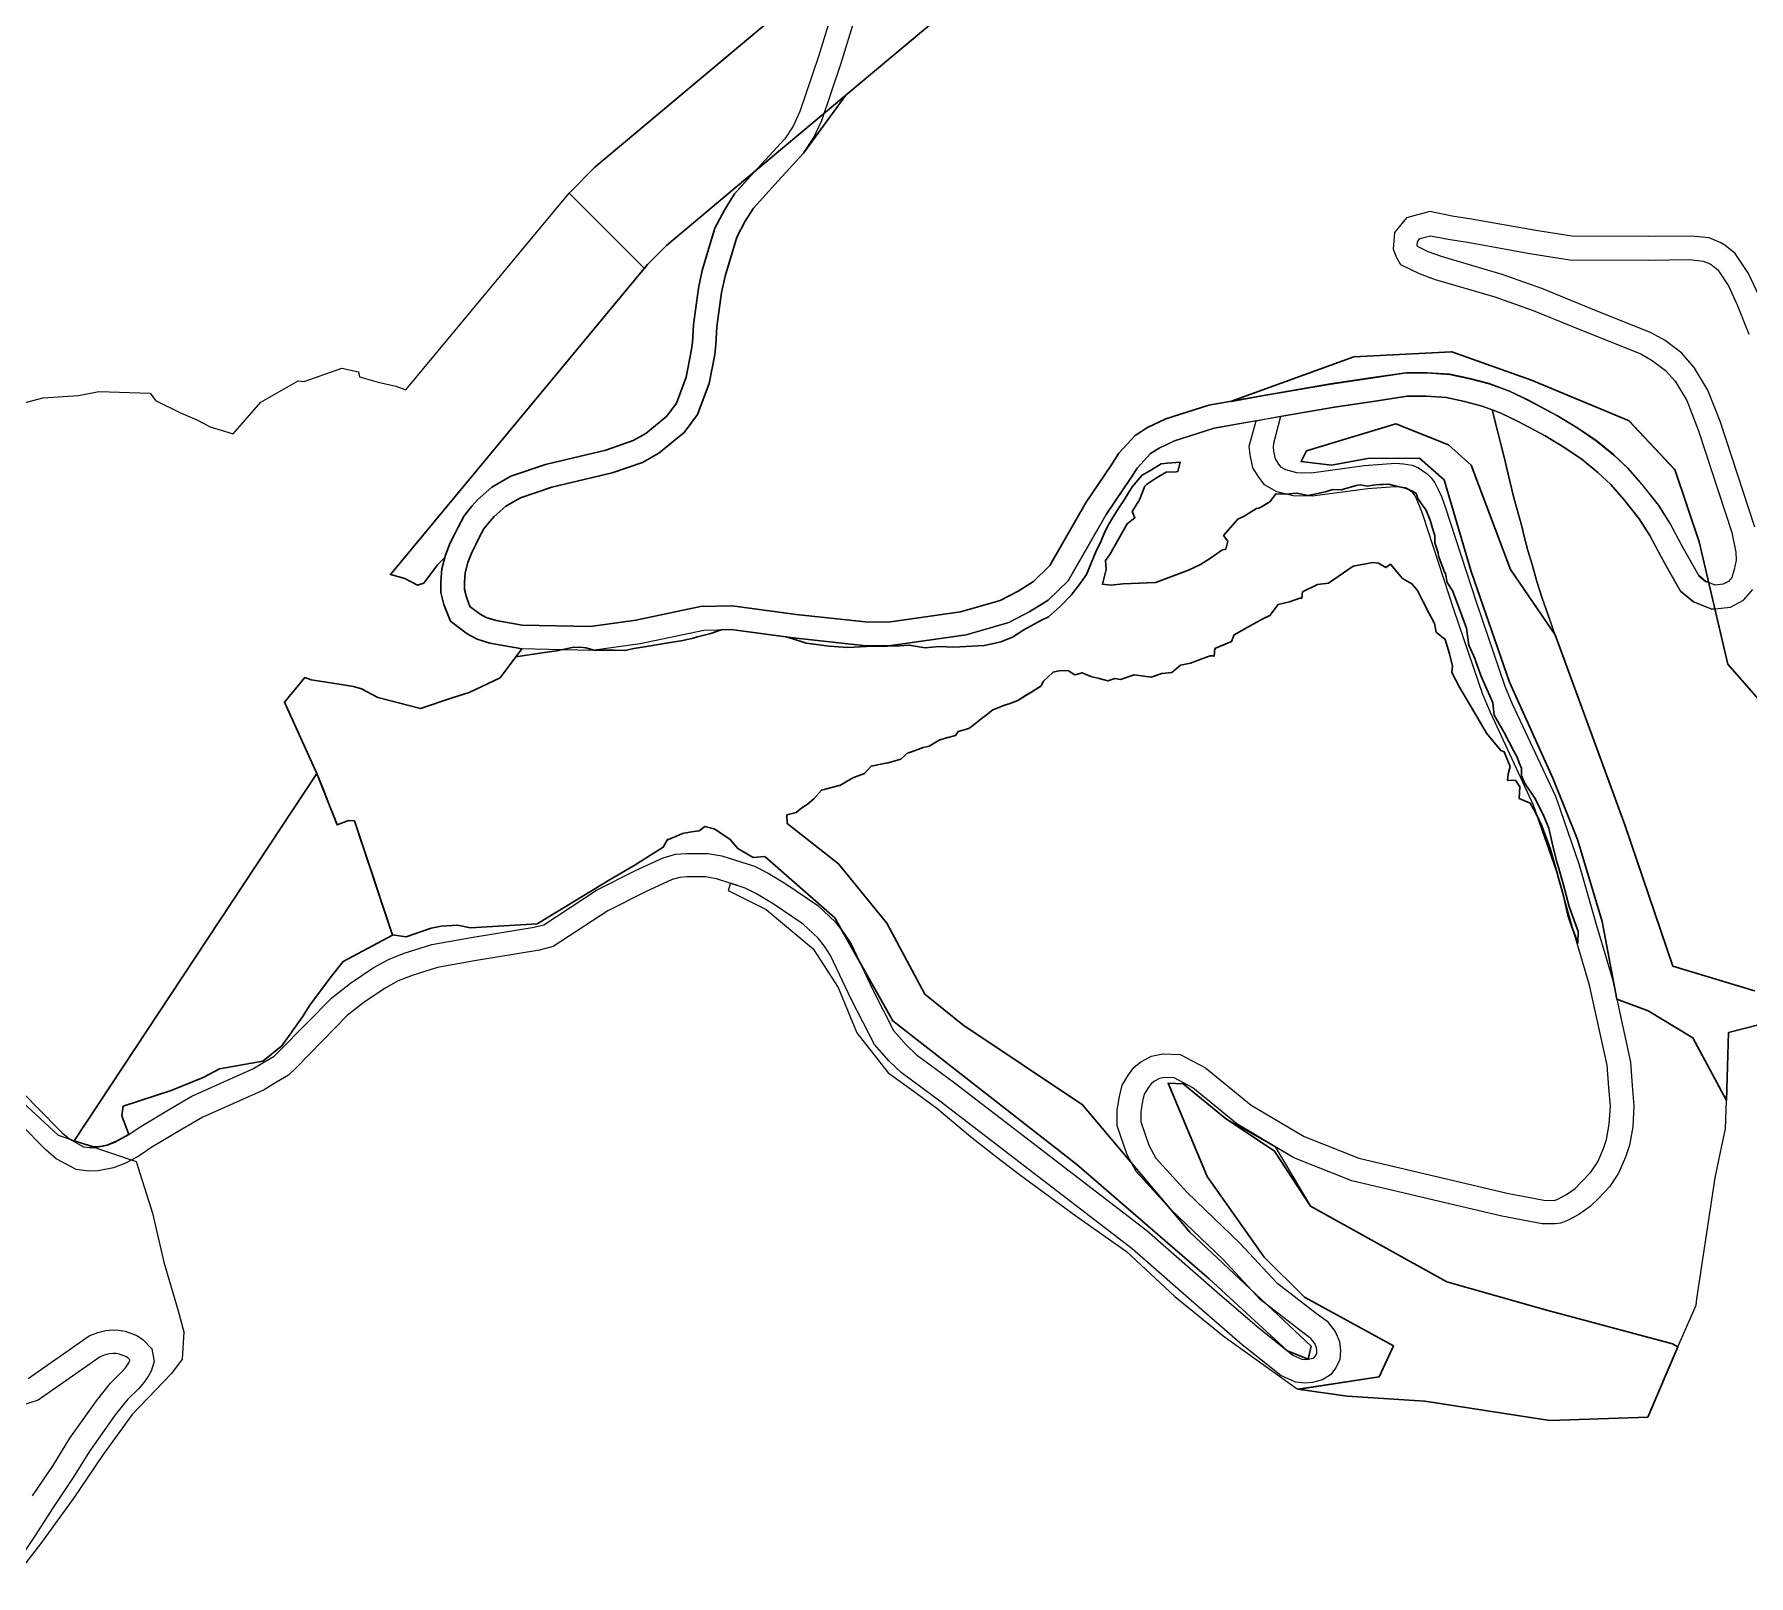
# Model space of a CAD drawing. Header units: millimetres. Extents: x 234550 to 240984, y 469077 to 474234.
# Drawn here: x 238175.2 to 238611.8, y 472654.2 to 473046.7 of the extents above; entities that cross this region are included whole.
import ezdxf

# ---------------------------------------------------------------- set-up
doc = ezdxf.new("R2010")
doc.units = ezdxf.units.MM
for name, color, linetype, lineweight in [('_Proposed institutional precinct_hatch', 150, 'Continuous', 0), ('_proposed OS-2 _hatch', 83, 'Continuous', 0), ('E1', 108, 'Continuous', 30)]:
    doc.layers.add(name, color=color, linetype=linetype, lineweight=lineweight)
doc.layers.add('_proposed Tertiary_road_Hatch', color=252, linetype='Continuous')
doc.layers.add('_proposed UV_2_Hatch', color=53, linetype='Continuous', lineweight=0, true_color=0xf2d64a)

msp = doc.modelspace()

# ---------------------------------------------------------------- linework, layer by layer
at = {"layer": '_Proposed institutional precinct_hatch'}
msp.add_lwpolyline([(238168.67, 472778.03), (238181.28, 472766.35), (238201.12, 472759.66), (238205.28, 472746.53), (238208.16, 472734.05), (238211.86, 472721.64), (238213.31, 472716.32), (238212.82, 472709.36), (238210.12, 472705.69), (238200.13, 472695.28), (238192.71, 472685.1), (238185.3, 472674.06), (238177.06, 472662.65), (238170.53, 472654.2)], dxfattribs=at)
at = {"layer": '_proposed OS-2 _hatch'}
for points in [[(238556.45, 472958.56), (238536.13, 472965.84), (238511.25, 472964.55), (238480.04, 472953.25), (238487.8, 472954.65), (238505.29, 472957.63), (238515.56, 472959.15), (238524.54, 472960.5), (238529.8, 472960.5), (238535.68, 472960.13), (238540.75, 472959.02), (238545.72, 472957.75), (238550.83, 472955.84), (238555.55, 472953.55), (238563.1, 472949.55), (238568.24, 472946.42), (238572.93, 472943.21), (238577.34, 472939.65), (238581.01, 472936.2), (238584.63, 472932), (238588.79, 472926.78), (238591.75, 472922.1), (238594.75, 472916.49), (238596.5, 472913.34), (238599.06, 472908.83), (238600.82, 472907.4), (238601.59, 472907.09), (238599.16, 472917.44), (238593.01, 472935.85), (238581.3, 472948.2)], [(238547.83, 472945.71), (238546.42, 472951.12), (238543.92, 472952.06), (238539.37, 472953.22), (238534.84, 472954.21), (238529.61, 472954.55), (238524.82, 472954.55), (238516.68, 472953.3), (238506.34, 472951.77), (238492.55, 472949.42), (238490.8, 472942.54), (238490.65, 472941.61), (238490.75, 472940.55), (238491.16, 472938.63), (238491.84, 472937.53), (238492.53, 472936.58), (238493.81, 472935.87), (238496.59, 472935.16), (238500.38, 472935.09), (238513.84, 472936.92), (238521.83, 472937.53), (238523.84, 472937.38), (238526.05, 472937.01), (238527.7, 472936.33), (238529.9, 472934.81), (238530.96, 472933.77), (238531.83, 472932.47), (238532.67, 472930.83), (238533.51, 472928.98), (238534.48, 472926.4), (238542.44, 472901.92), (238549.64, 472880.74), (238551.56, 472876.25), (238562.55, 472852.75), (238563.73, 472849.3), (238568.63, 472835.24), (238572.99, 472819.77), (238577.06, 472806.15), (238578.19, 472801), (238574.43, 472820.81), (238568.21, 472841.65), (238561.87, 472857.33), (238550.84, 472881.71), (238541.09, 472909.91), (238534.24, 472933.27), (238527.97, 472938.81), (238514.72, 472938.73), (238505.52, 472937.01), (238497.78, 472937.94), (238499.13, 472940.62), (238521.92, 472947.55), (238535.33, 472942.21), (238541.12, 472936.99), (238551.11, 472910.44), (238562.47, 472893.77), (238560.7, 472898.77), (238559.2, 472903.15), (238557.82, 472907.34), (238556.62, 472911.67), (238555.5, 472915.3), (238554.43, 472919.53), (238554.07, 472921.16), (238551.99, 472928.65), (238550.88, 472933.24), (238550.21, 472936.17), (238549.53, 472939.02), (238548.59, 472942.7)], [(238481.69, 472923.25), (238483.29, 472924.05), (238483.76, 472924.24), (238486.41, 472925.93), (238487.06, 472926.07), (238487.87, 472926.45), (238489.91, 472927.71), (238491.38, 472929.68), (238493.94, 472929.65), (238491.59, 472930.25), (238488.47, 472931.97), (238486.86, 472934.18), (238485.51, 472936.35), (238484.8, 472939.65), (238484.61, 472941.81), (238486.35, 472948.33), (238475.63, 472946.4), (238465.53, 472943.21), (238461.64, 472941.35), (238459.44, 472939.93), (238456.14, 472936.36), (238454.34, 472933.59), (238448.18, 472924.43), (238438.46, 472907.56), (238433.37, 472902.63), (238428.7, 472899.74), (238423.37, 472896.92), (238412.52, 472893.79), (238392.82, 472890.98), (238386.31, 472891.12), (238368.47, 472893.02), (238366.55, 472893.28), (238368.11, 472892.85), (238371.78, 472891.68), (238373.69, 472891.41), (238377.59, 472890.88), (238382.33, 472890.57), (238387.09, 472890.81), (238392.44, 472890.88), (238395.51, 472890.96), (238397.96, 472891.16), (238402.03, 472890.49), (238405.64, 472890.82), (238409.37, 472890.64), (238417.07, 472891.09), (238419.56, 472891.59), (238421.36, 472892.01), (238424.29, 472893.16), (238427.15, 472895.06), (238428.89, 472896.02), (238431.72, 472897.51), (238433.5, 472898.42), (238434.91, 472899.65), (238436.5, 472901.09), (238439.27, 472903.91), (238441.26, 472906.51), (238443.15, 472909.16), (238445.53, 472914.94), (238446.92, 472917.69), (238447.26, 472918.58), (238447.89, 472920.2), (238448.81, 472922.01), (238449.32, 472922.85), (238450.35, 472924.54), (238451.57, 472926.35), (238452.62, 472927.98), (238454.8, 472931.45), (238457.33, 472934.49), (238459.67, 472935.84), (238462.14, 472937.31), (238463.76, 472937.47), (238466.97, 472937.78), (238466.4, 472935.38), (238465.94, 472935.34), (238463.44, 472935.19), (238460.74, 472933.63), (238458.4, 472932.09), (238458.04, 472931.65), (238456.65, 472928.17), (238454.74, 472925.21), (238455.42, 472923.61), (238453.53, 472922.1), (238449.1, 472914.24), (238447.95, 472912.76), (238448.17, 472910.47), (238447.22, 472906.68), (238449.36, 472906.44), (238452.49, 472906.82), (238460.82, 472907.16), (238460.83, 472907.16), (238460.93, 472907.2), (238469.15, 472910.27), (238472.18, 472911.71), (238474.73, 472913.29), (238477.58, 472915.32), (238478.62, 472915.62), (238479.16, 472917.62), (238478.05, 472919.13)], [(238265.36, 472811.11), (238269.39, 472812.71), (238276.44, 472814.9), (238286.48, 472816.74), (238302.52, 472819.35), (238304.94, 472819.98), (238318.34, 472828.74), (238328.46, 472833.89), (238335.32, 472837.04), (238338.52, 472837.96), (238341.16, 472838.15), (238346.68, 472838.12), (238350.24, 472837.56), (238358.56, 472834.86), (238362.06, 472833.11), (238366.59, 472830.39), (238374.7, 472824.87), (238379.21, 472820.61), (238380.79, 472818.61), (238379.04, 472821.72), (238361.24, 472837.33), (238358.3, 472837.08), (238354.39, 472839.4), (238352.37, 472841.67), (238349.52, 472843.65), (238348.67, 472844.23), (238347.98, 472844.5), (238345.96, 472845.03), (238344.47, 472843.91), (238342.56, 472843.65), (238340.24, 472843.19), (238339.51, 472842.87), (238336.7, 472841.71), (238336.43, 472841.7), (238335.37, 472839.7), (238327.98, 472835.09), (238321.88, 472831.52), (238303.29, 472820.23), (238286.26, 472819.22), (238282.98, 472819.89), (238278.79, 472819.6), (238276.27, 472819.14), (238269.86, 472816.92), (238266.4, 472817.38), (238266.43, 472817.29), (238253.84, 472810.61), (238250.58, 472806.45), (238245.33, 472799.5), (238243.48, 472796.49), (238238.2, 472789.12), (238233.41, 472785.26), (238222.37, 472783.32), (238218.16, 472781.05), (238210.07, 472777.8), (238197.85, 472773.81), (238197.52, 472771.33), (238199.23, 472766.55), (238201.91, 472768.38), (238209.8, 472773.08), (238215.32, 472776.28), (238230.89, 472783.27), (238233.81, 472785.03), (238236.26, 472786.49), (238237.67, 472787.83), (238250.96, 472801.37), (238255.69, 472805.09), (238261.52, 472809.03)], [(238463.94, 472779.62), (238467.73, 472779.45), (238478.5, 472770.74), (238491.18, 472763.45), (238481.39, 472769.27), (238470.21, 472778.44), (238465.45, 472780.96), (238463.02, 472781.04), (238461.72, 472780.79), (238460.3, 472780.04), (238459.58, 472779.45), (238458.83, 472778.45), (238457.86, 472776.82), (238457.44, 472775.07), (238456.97, 472772.33), (238456.98, 472769.78), (238458.99, 472763.81), (238460.77, 472760.54), (238468.77, 472751.75), (238482.31, 472738.81), (238491.55, 472728.83), (238501.33, 472721.32), (238504.46, 472718.98), (238506.49, 472716.43), (238507.56, 472713.84), (238507.87, 472711.52), (238507.64, 472709.27), (238506.68, 472707.15), (238505.29, 472705.36), (238503.24, 472704.09), (238500.67, 472703.38), (238498.77, 472703.22), (238496.34, 472703.52), (238492.65, 472705.15), (238482.79, 472713.02), (238472.54, 472721.88), (238454.74, 472737.41), (238405.8, 472775.02), (238395.93, 472782.33), (238392.93, 472785.2), (238389.12, 472789.51), (238383.2, 472801.02), (238377.96, 472812.13), (238376.42, 472814.48), (238374.78, 472816.54), (238370.98, 472820.13), (238363.35, 472825.33), (238359.14, 472827.87), (238356.21, 472829.32), (238352.49, 472830.53), (238351.9, 472828.71), (238351.89, 472828.67), (238361.61, 472823.89), (238373.56, 472813.84), (238379.91, 472803.95), (238384.68, 472792.42), (238392.68, 472782.28), (238397.38, 472778.84), (238405.03, 472773.25), (238413.57, 472766.04), (238420.31, 472760.78), (238426.05, 472756.33), (238440.46, 472745.86), (238453.32, 472736.8), (238465.68, 472725.27), (238477.92, 472715.27), (238496.78, 472701.81), (238497.35, 472701.73), (238517.68, 472704.85), (238521.29, 472712.73), (238498.7, 472725.12), (238488.38, 472735.28), (238473.91, 472755.87)], [(238393.85, 472795.46), (238385.3, 472810.62), (238388.65, 472803.53), (238394.04, 472793.01), (238397.26, 472789.36), (238399.81, 472786.93), (238409.44, 472779.79), (238458.52, 472742.08), (238476.45, 472726.43), (238486.63, 472717.63), (238494.36, 472711.44), (238474.38, 472729.77), (238440.71, 472758.93)]]:
    msp.add_lwpolyline(points, close=True, dxfattribs=at)
at = {"layer": '_proposed Tertiary_road_Hatch'}
for points in [[(238383.62, 473069.57), (238374.94, 473041.1), (238370.18, 473027.05), (238368.45, 473023.31), (238366.34, 473020.06), (238359.34, 473012.58), (238353.54, 473006.07), (238351.04, 473002.11), (238348.52, 472997.37), (238345.26, 472986.61), (238344.34, 472982.09), (238343.04, 472972.72), (238342.77, 472968.25), (238342.51, 472966.01), (238341.23, 472959.41), (238338.77, 472952.78), (238336.29, 472949.48), (238330.91, 472945.03), (238327.74, 472943.27), (238320.72, 472940.84), (238305.35, 472937.17), (238296.58, 472934.19), (238291.69, 472931.36), (238288.09, 472928.17), (238286.65, 472926.54), (238284.7, 472924.12), (238283.12, 472921.22), (238282.34, 472919.66), (238281.12, 472917.19), (238279.88, 472914.06), (238279.02, 472910.57), (238278.71, 472907.32), (238278.75, 472904.56), (238279.51, 472901.51), (238281.18, 472897.31), (238285.42, 472894.03), (238287.95, 472892.66), (238291.21, 472891.65), (238298.9, 472890.28), (238317.29, 472889.92), (238329.48, 472891.58), (238345.68, 472895.01), (238352.62, 472895.15), (238368.47, 472893.02), (238386.31, 472891.12), (238392.82, 472890.98), (238412.52, 472893.79), (238423.37, 472896.92), (238428.7, 472899.74), (238433.37, 472902.63), (238438.46, 472907.56), (238448.18, 472924.43), (238454.34, 472933.59), (238456.14, 472936.36), (238459.44, 472939.93), (238461.64, 472941.35), (238465.53, 472943.21), (238475.63, 472946.4), (238488.9, 472948.79), (238506.34, 472951.77), (238516.68, 472953.3), (238524.82, 472954.55), (238529.61, 472954.55), (238534.84, 472954.21), (238539.37, 472953.22), (238543.92, 472952.06), (238548.46, 472950.36), (238553.06, 472948.14), (238559.94, 472944.5), (238564.98, 472941.42), (238569.35, 472938.44), (238573.4, 472935.17), (238576.67, 472932.09), (238580.01, 472928.22), (238583.89, 472923.34), (238586.56, 472919.12), (238589.49, 472913.66), (238591.27, 472910.45), (238594.4, 472904.93), (238597.72, 472902.24), (238602.42, 472900.3), (238607.16, 472900.84), (238610.44, 472902.66), (238612.85, 472905.37)], [(238614.41, 472980), (238611.76, 472985.78), (238608.37, 472990.87), (238605.7, 472992.98), (238604.69, 472993.61), (238601.69, 472994.86), (238597.09, 472995.32), (238586.28, 472995.24), (238566.74, 472995.29), (238557.58, 472996.76), (238541.15, 472999.67), (238536.29, 473000.42), (238530.57, 473001.57), (238524.64, 472999.98), (238521.54, 472996.22), (238521.27, 472992.04), (238522.09, 472989.84), (238523.14, 472988.07), (238527.83, 472985.82), (238531.92, 472984.31), (238547.16, 472979.86), (238556.92, 472976.42), (238569.23, 472971.37), (238584.3, 472965.31), (238587.23, 472963.68), (238590.63, 472961.1), (238593.06, 472958.36), (238595.99, 472953.45), (238599.01, 472945.73), (238607.49, 472919.83), (238608.52, 472914.84), (238608.62, 472912.85), (238608.12, 472910.45), (238607.49, 472908.37), (238606.63, 472907.41), (238605.29, 472906.66), (238603.28, 472906.43), (238600.82, 472907.45), (238599.06, 472908.88), (238596.5, 472913.38), (238594.76, 472916.53), (238591.75, 472922.14), (238588.79, 472926.82), (238584.64, 472932.05), (238581.01, 472936.25), (238577.34, 472939.7), (238572.93, 472943.26), (238568.24, 472946.46), (238563.1, 472949.59), (238555.55, 472953.6), (238550.83, 472955.88), (238545.72, 472957.8), (238540.75, 472959.06), (238535.68, 472960.17), (238529.8, 472960.55), (238524.54, 472960.55), (238515.57, 472959.2), (238505.29, 472957.68), (238487.8, 472954.69), (238474.29, 472952.26), (238463.31, 472948.8), (238458.71, 472946.6), (238455.54, 472944.57), (238451.39, 472940.05), (238449.31, 472936.86), (238443.08, 472927.62), (238433.81, 472911.41), (238429.66, 472907.39), (238425.71, 472904.95), (238421.17, 472902.54), (238411.1, 472899.63), (238392.65, 472896.99), (238386.75, 472897.11), (238369.17, 472898.98), (238352.89, 472901.15), (238344.86, 472901), (238328.4, 472897.49), (238316.86, 472895.92), (238299.46, 472896.25), (238292.82, 472897.44), (238290.29, 472898.22), (238288.7, 472899.08), (238286.15, 472901.05), (238285.23, 472903.35), (238284.74, 472905.34), (238284.71, 472907.08), (238284.95, 472909.56), (238285.61, 472912.23), (238286.61, 472914.76), (238287.71, 472917), (238288.43, 472918.44), (238289.71, 472920.78), (238291.24, 472922.68), (238292.34, 472923.92), (238295.28, 472926.53), (238299.01, 472928.69), (238306.95, 472931.39), (238322.38, 472935.07), (238330.05, 472937.72), (238334.23, 472940.03), (238340.65, 472945.34), (238344.07, 472949.91), (238347.02, 472957.8), (238348.46, 472965.17), (238348.75, 472967.73), (238349.02, 472972.25), (238350.23, 472980.95), (238351.09, 472985.15), (238354.09, 472995.06), (238356.23, 472999.1), (238358.35, 473002.45), (238363.75, 473008.5), (238371.12, 473016.41), (238373.72, 473020.41), (238375.72, 473024.74), (238380.6, 473039.12), (238389.46, 473068.18)], [(238613.34, 472921.18), (238604.58, 472947.96), (238601.39, 472956.1), (238597.92, 472961.91), (238594.73, 472965.53), (238590.52, 472968.71), (238586.91, 472970.73), (238571.51, 472976.92), (238559.08, 472982.02), (238549, 472985.57), (238533.79, 472990.01), (238530.17, 472991.35), (238527.44, 472992.66), (238527.34, 472992.93), (238527.4, 472993.9), (238528.05, 472994.69), (238530.76, 472995.41), (238535.24, 472994.51), (238540.17, 472993.75), (238556.56, 472990.85), (238566.21, 472989.3), (238586.35, 472989.23), (238596.68, 472989.33), (238600.2, 472988.98), (238601.93, 472988.26), (238602.24, 472988.06), (238603.91, 472986.75), (238606.6, 472982.7), (238608.83, 472977.8), (238611.85, 472970.39)], [(238165.1, 472784.52), (238175.87, 472773.49), (238182.3, 472767.01), (238184.23, 472765.36), (238187.74, 472763.44), (238189.36, 472763.25), (238190.79, 472763.28), (238193.74, 472763.88), (238195.77, 472764.64), (238198.59, 472766.1), (238201.91, 472768.38), (238209.8, 472773.08), (238215.32, 472776.28), (238230.89, 472783.27), (238233.81, 472785.03), (238236.26, 472786.49), (238237.67, 472787.83), (238250.96, 472801.37), (238255.69, 472805.09), (238261.52, 472809.03), (238265.36, 472811.11), (238269.39, 472812.71), (238276.44, 472814.9), (238286.48, 472816.74), (238302.52, 472819.35), (238304.94, 472819.98), (238318.34, 472828.74), (238328.46, 472833.89), (238335.32, 472837.04), (238338.52, 472837.96), (238341.16, 472838.15), (238346.68, 472838.12), (238350.24, 472837.56), (238358.56, 472834.86), (238362.06, 472833.11), (238366.59, 472830.39), (238374.7, 472824.87), (238379.21, 472820.61), (238381.28, 472818), (238383.18, 472815.12), (238388.65, 472803.53), (238394.04, 472793.01), (238397.26, 472789.36), (238399.81, 472786.93), (238409.44, 472779.79), (238458.52, 472742.08), (238476.45, 472726.43), (238486.63, 472717.63), (238495.71, 472710.35), (238497.95, 472709.37), (238498.88, 472709.25), (238499.62, 472709.32), (238500.81, 472709.64), (238501.21, 472709.89), (238501.51, 472710.27), (238501.77, 472710.85), (238501.83, 472711.43), (238501.72, 472712.28), (238501.27, 472713.36), (238500.25, 472714.63), (238497.9, 472716.39), (238487.4, 472724.5), (238477.93, 472734.71), (238464.61, 472747.42), (238455.81, 472757.1), (238453.47, 472761.4), (238450.98, 472768.79), (238450.97, 472772.83), (238451.56, 472776.27), (238452.24, 472779.11), (238453.84, 472781.79), (238455.2, 472783.61), (238456.95, 472785.06), (238459.72, 472786.52), (238462.54, 472787.06), (238467.03, 472786.92), (238473.42, 472783.53), (238485.05, 472774.04), (238498.55, 472766.03), (238512.54, 472760.52), (238550.23, 472751.58), (238559.64, 472749.82), (238562.09, 472749.78), (238562.46, 472749.84), (238563.19, 472750.11), (238565.34, 472751.26), (238567.55, 472752.84), (238569.23, 472754.48), (238571.59, 472756.96), (238573.32, 472759.56), (238574.81, 472762.99), (238575.6, 472765.32), (238576.28, 472769.19), (238576.55, 472773.74), (238576.15, 472778.5), (238575.76, 472784.17), (238571.28, 472804.56), (238567.24, 472818.06), (238562.89, 472833.48), (238558.08, 472847.27), (238556.99, 472850.46), (238546.08, 472873.81), (238544.04, 472878.58), (238536.76, 472900), (238528.8, 472924.47), (238527.96, 472926.68), (238527.26, 472928.23), (238526.65, 472929.43), (238526.32, 472929.91), (238526.07, 472930.16), (238524.82, 472931.03), (238524.39, 472931.2), (238523.13, 472931.41), (238521.68, 472931.52), (238514.8, 472931), (238500.58, 472929.09), (238495.78, 472929.18), (238491.59, 472930.25), (238488.47, 472931.97), (238486.86, 472934.18), (238485.51, 472936.35), (238484.8, 472939.65), (238484.61, 472941.81), (238486.34, 472948.29), (238488.9, 472948.79), (238492.56, 472949.44), (238490.8, 472942.54), (238490.65, 472941.61), (238490.75, 472940.55), (238491.16, 472938.63), (238491.84, 472937.53), (238492.53, 472936.58), (238493.81, 472935.87), (238496.59, 472935.16), (238500.38, 472935.09), (238513.84, 472936.92), (238521.83, 472937.53), (238523.84, 472937.38), (238526.05, 472937.01), (238527.7, 472936.33), (238529.9, 472934.81), (238530.96, 472933.77), (238531.83, 472932.47), (238532.67, 472930.83), (238533.51, 472928.98), (238534.48, 472926.4), (238542.44, 472901.92), (238549.64, 472880.74), (238551.56, 472876.25), (238562.55, 472852.75), (238563.73, 472849.3), (238568.63, 472835.24), (238572.99, 472819.77), (238577.06, 472806.15), (238581.72, 472784.95), (238582.13, 472778.96), (238582.57, 472773.82), (238582.25, 472768.49), (238581.43, 472763.83), (238580.41, 472760.82), (238578.61, 472756.68), (238576.29, 472753.2), (238573.5, 472750.27), (238571.41, 472748.23), (238568.51, 472746.15), (238565.67, 472744.63), (238563.97, 472743.99), (238562.48, 472743.77), (238559.16, 472743.82), (238548.92, 472745.72), (238510.74, 472754.78), (238495.98, 472760.6), (238481.39, 472769.27), (238470.21, 472778.44), (238465.45, 472780.96), (238463.02, 472781.04), (238461.72, 472780.79), (238460.3, 472780.04), (238459.58, 472779.45), (238458.83, 472778.45), (238457.86, 472776.82), (238457.44, 472775.07), (238456.97, 472772.33), (238456.98, 472769.78), (238458.99, 472763.81), (238460.77, 472760.54), (238468.77, 472751.75), (238482.31, 472738.81), (238491.55, 472728.83), (238501.33, 472721.32), (238504.46, 472718.98), (238506.49, 472716.43), (238507.56, 472713.84), (238507.87, 472711.52), (238507.64, 472709.27), (238506.68, 472707.15), (238505.29, 472705.36), (238503.24, 472704.09), (238500.67, 472703.38), (238498.77, 472703.22), (238496.34, 472703.52), (238492.65, 472705.15), (238482.79, 472713.02), (238472.54, 472721.88), (238454.74, 472737.41), (238405.8, 472775.02), (238395.93, 472782.33), (238392.93, 472785.2), (238389.12, 472789.51), (238383.2, 472801.02), (238377.96, 472812.13), (238376.42, 472814.48), (238374.78, 472816.54), (238370.98, 472820.13), (238363.35, 472825.33), (238359.14, 472827.87), (238356.21, 472829.32), (238348.93, 472831.69), (238346.13, 472832.13), (238341.4, 472832.15), (238339.57, 472832.02), (238337.6, 472831.45), (238330.86, 472828.38), (238321.24, 472823.49), (238307.35, 472814.4), (238303.83, 472813.49), (238287.32, 472810.8), (238277.88, 472809.06), (238271.44, 472807.07), (238267.88, 472805.66), (238264.71, 472803.94), (238259.23, 472800.24), (238254.91, 472796.85), (238241.96, 472783.64), (238239.92, 472781.68), (238236.9, 472779.88), (238233.71, 472777.96), (238218.1, 472770.95), (238212.83, 472767.91), (238205.15, 472763.33), (238201.68, 472760.95), (238198.22, 472759.15), (238195.4, 472758.09), (238191.46, 472757.29), (238189.08, 472757.24), (238185.88, 472757.62), (238180.8, 472760.39), (238178.17, 472762.65), (238171.61, 472769.26)], [(238173.67, 472704.43), (238189.21, 472715.25), (238191.36, 472716.15), (238193.38, 472716.68), (238195.13, 472716.81), (238196.64, 472716.75), (238198.3, 472716.5), (238199.91, 472715.91), (238201.48, 472715.27), (238202.96, 472714.3), (238205.09, 472711.97), (238205.74, 472708.71), (238204.99, 472706.28), (238204.29, 472705.12), (238203.14, 472703.48), (238201.78, 472701.91), (238199.04, 472699.18), (238195.8, 472695.16), (238189.34, 472686), (238184.95, 472678.93), (238179.85, 472671.31), (238175.41, 472664.43), (238168.92, 472654.58)], [(238174.77, 472674.51), (238179.99, 472682.31), (238184.27, 472689.23), (238191.01, 472698.77), (238194.58, 472703.2), (238197.39, 472706), (238198.4, 472707.18), (238199.26, 472708.39), (238199.47, 472708.74), (238199.56, 472709.02), (238199.53, 472709.16), (238199.05, 472709.69), (238198.68, 472709.93), (238197.74, 472710.31), (238196.79, 472710.66), (238196.08, 472710.77), (238195.25, 472710.8), (238194.36, 472710.73), (238193.28, 472710.45), (238191.95, 472709.9), (238176.14, 472698.92), (238171.91, 472697.54)]]:
    msp.add_lwpolyline(points, dxfattribs=at)
at = {"layer": '_proposed UV_2_Hatch'}
for points in [[(238172.95, 472952.92), (238177.41, 472954.15), (238186.47, 472954.73), (238191.62, 472955.75), (238204.68, 472955.36), (238206.02, 472953.46), (238212.44, 472950.34), (238216.61, 472948.52), (238220.02, 472946.75), (238225.83, 472944.94), (238229.39, 472949.05), (238232.88, 472953.04), (238242.37, 472958.46), (238243.95, 472958.32), (238253.52, 472961.71), (238257.76, 472960.79), (238258, 472959.48), (238262.79, 472958.14), (238267.26, 472957.1), (238269.83, 472956.17), (238311.4, 473006.27), (238317.96, 473012.85), (238378.55, 473063.69)], [(238624.24, 472866.06), (238606.49, 472886.3), (238603.18, 472900.38), (238602.42, 472900.3), (238597.72, 472902.24), (238594.4, 472904.93), (238591.27, 472910.45), (238589.49, 472913.66), (238586.56, 472919.12), (238583.89, 472923.34), (238580.01, 472928.22), (238576.67, 472932.09), (238573.4, 472935.17), (238569.35, 472938.44), (238564.98, 472941.42), (238559.94, 472944.5), (238553.06, 472948.14), (238548.46, 472950.36), (238546.42, 472951.12), (238547.83, 472945.71), (238548.59, 472942.7), (238549.53, 472939.02), (238550.21, 472936.17), (238550.88, 472933.24), (238551.99, 472928.65), (238554.07, 472921.16), (238554.43, 472919.53), (238555.5, 472915.3), (238556.62, 472911.67), (238557.82, 472907.34), (238559.2, 472903.15), (238560.7, 472898.77), (238562.61, 472893.36), (238580.22, 472845.44), (238592.45, 472809.45), (238613.28, 472803.1)]]:
    msp.add_lwpolyline(points, dxfattribs=at)
for points in [[(238567.24, 472818.06), (238567.15, 472818.38), (238566.77, 472819.45), (238566.26, 472820.86), (238565.7, 472822.43), (238565.09, 472825.01), (238564.75, 472826.88), (238563.17, 472832.49), (238562.85, 472833.62), (238558.02, 472847.47), (238557.6, 472848.35), (238557.01, 472849.5), (238556.11, 472850.96), (238553.36, 472852.16), (238553.47, 472855.11), (238552.38, 472856.82), (238550.39, 472856.7), (238550.54, 472858.28), (238551, 472860.3), (238550.22, 472862.28), (238549.49, 472863.97), (238548.64, 472864.34), (238545, 472868.79), (238542.83, 472872.54), (238541.76, 472874.24), (238540.35, 472876.72), (238538.24, 472880.28), (238536.22, 472884.22), (238536.35, 472885.9), (238535.62, 472888.88), (238535.57, 472888.98), (238534.47, 472892.57), (238532.2, 472894.46), (238531.77, 472896.65), (238530.34, 472899.43), (238528.92, 472902.17), (238527.42, 472905.09), (238525.96, 472906.82), (238523.58, 472908.1), (238523.23, 472908.64), (238520.53, 472911.76), (238519.35, 472910.91), (238517.52, 472912.05), (238516.04, 472912.23), (238511.08, 472911.24), (238504.79, 472906.92), (238501.99, 472906.6), (238498.19, 472904.73), (238497.99, 472903.14), (238497.5, 472903.16), (238494.88, 472902.18), (238491.92, 472901.48), (238489.87, 472898.68), (238488.19, 472897.92), (238484.62, 472895.99), (238480.72, 472893.82), (238480.04, 472892.1), (238475.84, 472890.33), (238475.64, 472888.33), (238475.28, 472888.43), (238474.65, 472888.46), (238472.8, 472887.78), (238469.61, 472886.59), (238467.12, 472886.04), (238464.86, 472884.21), (238462.37, 472883.94), (238459.6, 472883.04), (238455.32, 472883.57), (238451.84, 472882.42), (238450.4, 472882.71), (238448.55, 472882.1), (238446.39, 472882.65), (238444.28, 472883.21), (238442.07, 472884.09), (238440.16, 472883.64), (238438.57, 472884.63), (238436.51, 472884.7), (238434.63, 472884.29), (238432.11, 472881.93), (238431.54, 472880.72), (238429.23, 472879.3), (238427.62, 472878.31), (238425.65, 472877.04), (238423.43, 472876.25), (238422.55, 472875.98), (238419.32, 472874.73), (238417.58, 472873.38), (238416.36, 472872.42), (238414.11, 472870.65), (238413.18, 472869.92), (238410.45, 472869.17), (238409.78, 472868.18), (238407.88, 472867.65), (238407.77, 472867.66), (238405.61, 472866.98), (238403.09, 472865.48), (238401.57, 472865.14), (238397.93, 472863.73), (238397.74, 472863.8), (238395.87, 472862.14), (238392.61, 472861.19), (238392.51, 472861.19), (238388.27, 472860.35), (238386.65, 472858.46), (238383.65, 472857.34), (238380.33, 472855.4), (238380.14, 472855.43), (238375.67, 472854.26), (238373.67, 472852.07), (238372.03, 472850.6), (238370.67, 472849.75), (238369.25, 472848.56), (238366.87, 472847.99), (238366.92, 472845.73), (238380.02, 472835.51), (238392.33, 472820.38), (238402.01, 472802.3), (238411.68, 472794.51), (238442.1, 472774.11), (238454.66, 472759.21), (238453.47, 472761.4), (238450.98, 472768.79), (238450.97, 472772.83), (238451.56, 472776.27), (238452.24, 472779.11), (238453.84, 472781.79), (238455.2, 472783.61), (238456.95, 472785.06), (238459.72, 472786.52), (238462.54, 472787.06), (238467.03, 472786.92), (238473.42, 472783.53), (238485.05, 472774.04), (238498.55, 472766.03), (238512.54, 472760.52), (238550.23, 472751.58), (238559.64, 472749.82), (238562.09, 472749.78), (238562.46, 472749.84), (238563.19, 472750.11), (238565.34, 472751.26), (238567.55, 472752.84), (238569.23, 472754.48), (238571.59, 472756.96), (238573.32, 472759.56), (238574.81, 472762.99), (238575.6, 472765.32), (238576.28, 472769.19), (238576.55, 472773.74), (238576.15, 472778.5), (238575.76, 472784.17), (238571.28, 472804.56)], [(238603.26, 472755.56), (238604.95, 472763.63), (238605.84, 472768.01), (238606.09, 472775.19), (238597.57, 472791.19), (238586.19, 472798.08), (238578.19, 472801), (238581.72, 472784.95), (238582.13, 472778.96), (238582.57, 472773.82), (238582.25, 472768.49), (238581.43, 472763.83), (238580.41, 472760.82), (238578.61, 472756.68), (238576.29, 472753.2), (238573.5, 472750.27), (238571.41, 472748.23), (238568.51, 472746.15), (238565.67, 472744.63), (238563.97, 472743.99), (238562.48, 472743.77), (238559.16, 472743.82), (238548.92, 472745.72), (238510.74, 472754.78), (238495.98, 472760.6), (238491.18, 472763.45), (238500.2, 472748.27), (238534.93, 472729), (238560.01, 472721.91), (238592.4, 472713.26), (238593.77, 472712.45), (238598.36, 472723.1), (238598.61, 472724.73)]]:
    msp.add_lwpolyline(points, close=True, dxfattribs=at)
at = {"layer": 'E1'}
for p, q in [((238358.45, 473011.58), (238381.87, 473031.23)), ((238311.4, 473006.27), (238330.51, 472987.2)), ((238417.58, 472873.38), (238419.32, 472874.73))]:
    msp.add_line(p, q, dxfattribs=at)
for points in [[(238433.37, 473074.45), (238437.98, 473088.97), (238428.67, 473150.01), (238303.64, 473256.73), (238262.61, 473289.7), (238260.72, 473293.29), (238245.32, 473452.95), (238245.23, 473453.94), (238243.61, 473454.39), (238233.54, 473456), (238218.66, 473457.83), (238218.72, 473447.53), (238234.36, 473285.43), (238241.31, 473272.17), (238400.88, 473143.95), (238402.76, 473140.77), (238410.41, 473090.67), (238410.29, 473090.33), (238317.96, 473012.85), (238311.4, 473006.27)], [(238433.37, 473074.45), (238381.87, 473031.23), (238371.12, 473016.41), (238363.75, 473008.5), (238358.35, 473002.45), (238356.23, 472999.1), (238354.09, 472995.06), (238351.09, 472985.15), (238350.23, 472980.95), (238349.02, 472972.25), (238348.75, 472967.73), (238348.46, 472965.17), (238347.02, 472957.8), (238344.07, 472949.91), (238340.65, 472945.34), (238334.23, 472940.03), (238330.05, 472937.72), (238322.38, 472935.07), (238306.95, 472931.39), (238299.01, 472928.69), (238295.28, 472926.53), (238292.34, 472923.92), (238291.24, 472922.68), (238289.71, 472920.78), (238288.43, 472918.44), (238287.71, 472917), (238286.61, 472914.76), (238285.61, 472912.23), (238284.95, 472909.56), (238284.71, 472907.08), (238284.74, 472905.34), (238285.23, 472903.35), (238286.15, 472901.05), (238288.7, 472899.08), (238290.29, 472898.22), (238292.82, 472897.44), (238299.46, 472896.25), (238316.86, 472895.92), (238328.4, 472897.49), (238344.86, 472901), (238352.89, 472901.15), (238369.17, 472898.98), (238386.75, 472897.11), (238392.65, 472896.99), (238411.1, 472899.63), (238421.17, 472902.54), (238425.71, 472904.95), (238429.66, 472907.39), (238433.81, 472911.41), (238443.08, 472927.62), (238449.31, 472936.86), (238451.39, 472940.05), (238455.54, 472944.57), (238458.71, 472946.6), (238463.31, 472948.8), (238474.29, 472952.26), (238480.05, 472953.3), (238511.26, 472964.6), (238536.14, 472965.89), (238556.45, 472958.61), (238581.3, 472948.25), (238593.01, 472935.9), (238599.16, 472917.49), (238606.49, 472886.3), (238624.24, 472866.06)], [(238626.27, 472797.57), (238606.65, 472792.56), (238606.09, 472775.19), (238597.57, 472791.19), (238586.19, 472798.08), (238578.19, 472801), (238574.43, 472820.81), (238568.21, 472841.65), (238561.87, 472857.33), (238550.84, 472881.71), (238541.09, 472909.91), (238534.24, 472933.27), (238527.97, 472938.81), (238514.72, 472938.73), (238505.52, 472937.01), (238497.78, 472937.94), (238499.13, 472940.62), (238521.92, 472947.55), (238535.33, 472942.21), (238541.12, 472936.99), (238551.11, 472910.44), (238562.46, 472893.79), (238580.22, 472845.44), (238592.45, 472809.45), (238613.28, 472803.1)], [(238499.13, 472940.62), (238521.92, 472947.55), (238535.33, 472942.21), (238541.12, 472936.99), (238551.11, 472910.44), (238562.46, 472893.79), (238580.22, 472845.44), (238592.45, 472809.45), (238613.28, 472803.1)], [(238626.27, 472797.57), (238606.65, 472792.56), (238606.09, 472775.19), (238597.57, 472791.19), (238586.19, 472798.08), (238578.19, 472801), (238574.43, 472820.81), (238568.21, 472841.65), (238561.87, 472857.33), (238550.84, 472881.71), (238541.09, 472909.91), (238534.24, 472933.27), (238527.97, 472938.81), (238514.72, 472938.73), (238505.52, 472937.01), (238497.78, 472937.94), (238499.13, 472940.62)], [(238293.81, 472882.82), (238297.79, 472888.16), (238304.57, 472889.2), (238308.27, 472889.7), (238312.13, 472890.56), (238314.22, 472890.64), (238315.66, 472890.46), (238317.78, 472889.91), (238321.42, 472889.86), (238322.98, 472889.86), (238325.57, 472889.78), (238326.74, 472890.04), (238327.91, 472890.29), (238331.14, 472890.82), (238334.67, 472891.41), (238335.56, 472891.57), (238340.35, 472892.39), (238343, 472892.97), (238344.12, 472893.27), (238347.47, 472894.13), (238350.08, 472895.1), (238352.62, 472895.15), (238366.55, 472893.28), (238368.11, 472892.85), (238371.78, 472891.68), (238373.69, 472891.41), (238377.59, 472890.88), (238382.33, 472890.57), (238387.09, 472890.81), (238392.44, 472890.88), (238395.51, 472890.96), (238397.96, 472891.16), (238402.03, 472890.49), (238405.64, 472890.82), (238409.37, 472890.64), (238417.07, 472891.09), (238419.56, 472891.59), (238421.36, 472892.01), (238424.29, 472893.16), (238427.15, 472895.06), (238428.89, 472896.02), (238431.72, 472897.51), (238433.5, 472898.42), (238434.91, 472899.65), (238436.5, 472901.09), (238439.27, 472903.91), (238441.26, 472906.51), (238443.15, 472909.16), (238445.53, 472914.94), (238446.92, 472917.69), (238447.26, 472918.58), (238447.89, 472920.2), (238448.81, 472922.01), (238449.32, 472922.85), (238450.35, 472924.54), (238451.57, 472926.35), (238452.62, 472927.98), (238454.8, 472931.45), (238457.33, 472934.49), (238459.67, 472935.84), (238462.14, 472937.31), (238463.76, 472937.47), (238466.97, 472937.78), (238466.4, 472935.38), (238465.94, 472935.34), (238463.44, 472935.19), (238460.74, 472933.63), (238458.4, 472932.09), (238458.04, 472931.65), (238456.65, 472928.17), (238454.74, 472925.21), (238455.42, 472923.61), (238453.53, 472922.1), (238449.1, 472914.24), (238447.95, 472912.76), (238448.17, 472910.47), (238447.22, 472906.68), (238449.36, 472906.44), (238452.49, 472906.82), (238460.61, 472907.15), (238460.71, 472907.14), (238460.75, 472907.14), (238460.83, 472907.16), (238460.93, 472907.2), (238469.15, 472910.27), (238472.01, 472911.63), (238472.14, 472911.69), (238474.73, 472913.29), (238477.58, 472915.32), (238478.62, 472915.62), (238479.16, 472917.62), (238478.05, 472919.13), (238481.69, 472923.25), (238483.29, 472924.05), (238483.76, 472924.24), (238486.41, 472925.93), (238487.06, 472926.07), (238487.87, 472926.45), (238489.91, 472927.71), (238491.38, 472929.68), (238493.96, 472929.65), (238494.75, 472929.66), (238496.67, 472929.83), (238499.53, 472929.3), (238500.34, 472929.48), (238504.05, 472930.21), (238505.06, 472930.52), (238505.85, 472930.78), (238508.01, 472930.75), (238511.85, 472931.79), (238512.85, 472931.95), (238514.71, 472931.67), (238516.07, 472931.94), (238517.88, 472932.05), (238518.7, 472932.1), (238520.14, 472932.19), (238521.98, 472931.68), (238524.42, 472931.13), (238526.13, 472930.37), (238527.11, 472929.82), (238527.48, 472928.51), (238529.05, 472926.29), (238529.55, 472925.71), (238530.64, 472922.97), (238531.08, 472921.58), (238531.54, 472920.1), (238531.86, 472919.08), (238531.88, 472917.22), (238532.68, 472914.69), (238532.75, 472913.8), (238534.44, 472909.58), (238534.45, 472909.56), (238534.61, 472909.31), (238535.02, 472907.15), (238536.3, 472905.18), (238536.37, 472905.06), (238537.38, 472902.33), (238538.4, 472899.61), (238539.17, 472897.54), (238539.95, 472895.47), (238540.51, 472891.2), (238542.16, 472887.6), (238542.24, 472887.27), (238543.59, 472883.46), (238545.1, 472879.98), (238545.85, 472878.23), (238546.61, 472876.49), (238546.94, 472873.34), (238547.55, 472872.35), (238549.54, 472868.9), (238550.72, 472866.63), (238551.91, 472864.35), (238552.78, 472862.66), (238553.33, 472861.24), (238553.89, 472859.81), (238553.93, 472858), (238554.72, 472856.1), (238557.3, 472852.17), (238558.4, 472850.06), (238559.65, 472847.63), (238560.84, 472844.59), (238562.07, 472839.31), (238563.04, 472835.62), (238563.41, 472834.31), (238564.53, 472830.41), (238565.33, 472827.53), (238566.07, 472824.64), (238567.35, 472821.08), (238568.38, 472818.24), (238568.29, 472815.33), (238567.64, 472816.97), (238566.77, 472819.45), (238566.26, 472820.86), (238565.7, 472822.43), (238565.09, 472825.01), (238564.73, 472827), (238564.22, 472828.89), (238563.37, 472831.82), (238562.89, 472833.46), (238561.8, 472837.34), (238561.33, 472839.13), (238560.78, 472840.58), (238559.55, 472844), (238559.11, 472845.12), (238557.6, 472848.35), (238557.01, 472849.5), (238556.11, 472850.96), (238553.36, 472852.16), (238553.47, 472855.11), (238552.38, 472856.82), (238550.39, 472856.7), (238550.54, 472858.28), (238551, 472860.3), (238550.22, 472862.28), (238549.49, 472863.97), (238548.64, 472864.34), (238545, 472868.79), (238542.83, 472872.54), (238541.76, 472874.24), (238540.35, 472876.72), (238538.24, 472880.28), (238536.22, 472884.22), (238536.35, 472885.9), (238535.62, 472888.88), (238535.57, 472888.98), (238534.47, 472892.57), (238532.2, 472894.46), (238531.77, 472896.65), (238530.34, 472899.43), (238528.92, 472902.17), (238527.42, 472905.09), (238525.96, 472906.82), (238523.58, 472908.1), (238523.23, 472908.64), (238520.53, 472911.76), (238519.35, 472910.91), (238517.52, 472912.05), (238516.04, 472912.23), (238511.08, 472911.24), (238504.79, 472906.92), (238501.99, 472906.6), (238498.19, 472904.73), (238497.99, 472903.14), (238497.5, 472903.16), (238494.88, 472902.18), (238491.92, 472901.48), (238489.87, 472898.68), (238488.19, 472897.92), (238484.62, 472895.99), (238480.72, 472893.82), (238480.04, 472892.1), (238475.84, 472890.33), (238475.64, 472888.33), (238475.28, 472888.43), (238474.65, 472888.46), (238472.8, 472887.78), (238469.61, 472886.59), (238467.12, 472886.04), (238464.86, 472884.21), (238462.37, 472883.94), (238459.6, 472883.04), (238455.32, 472883.57), (238451.84, 472882.42), (238450.4, 472882.71), (238448.55, 472882.1), (238446.39, 472882.65), (238444.28, 472883.21), (238442.07, 472884.09), (238440.16, 472883.64), (238438.57, 472884.63), (238436.51, 472884.7), (238434.63, 472884.29), (238432.11, 472881.93), (238431.58, 472880.8), (238431.41, 472880.64), (238429.23, 472879.3), (238425.65, 472877.04), (238423.43, 472876.25), (238422.55, 472875.98), (238419.32, 472874.73), (238417.58, 472873.38), (238416.36, 472872.42), (238414.11, 472870.65), (238413.18, 472869.92), (238410.45, 472869.17), (238409.78, 472868.18), (238407.88, 472867.65), (238407.77, 472867.66), (238405.61, 472866.98), (238403.09, 472865.48), (238401.57, 472865.14), (238397.93, 472863.73), (238397.74, 472863.8), (238395.87, 472862.14), (238392.61, 472861.19), (238392.51, 472861.19), (238388.27, 472860.35), (238386.65, 472858.46), (238383.65, 472857.34), (238380.33, 472855.4), (238380.14, 472855.43), (238375.67, 472854.26), (238373.67, 472852.07), (238372.03, 472850.6), (238370.67, 472849.75), (238369.25, 472848.56), (238366.87, 472847.99), (238366.92, 472845.73), (238380.02, 472835.51), (238392.33, 472820.38), (238402.01, 472802.3), (238411.68, 472794.51), (238442.1, 472774.11), (238469.42, 472741.71), (238500.36, 472712.65), (238499.62, 472709.32), (238494.36, 472711.44), (238474.38, 472729.77), (238440.71, 472758.93), (238393.85, 472795.46), (238379.04, 472821.72), (238361.24, 472837.33), (238358.3, 472837.08), (238354.39, 472839.4), (238352.37, 472841.67), (238349.52, 472843.65), (238348.67, 472844.23), (238347.98, 472844.5), (238345.96, 472845.03), (238344.47, 472843.91), (238342.56, 472843.65), (238340.24, 472843.19), (238339.51, 472842.87), (238336.7, 472841.71), (238336.43, 472841.7), (238335.37, 472839.7), (238327.98, 472835.09), (238321.88, 472831.52), (238303.29, 472820.23), (238286.26, 472819.22), (238282.98, 472819.89), (238278.79, 472819.6), (238276.27, 472819.14), (238269.86, 472816.92), (238266.44, 472817.37), (238266.4, 472817.38), (238265.83, 472819.09), (238264.7, 472822.5), (238263.56, 472825.91), (238262.99, 472827.62), (238262.42, 472829.33), (238261.28, 472832.74), (238260.14, 472836.15), (238259.01, 472839.57), (238258.44, 472841.28), (238257.3, 472844.69), (238256.73, 472846.39), (238255.23, 472846.51), (238252.35, 472845.41), (238251.64, 472847.19), (238250.23, 472850.75), (238249.53, 472852.53), (238248.82, 472854.31), (238247.16, 472858.49), (238238.9, 472876.62), (238244.11, 472882.9), (238245.73, 472882.36), (238251.18, 472881.5), (238256.46, 472880.6), (238258.54, 472880.06), (238262.64, 472877.85), (238273.53, 472875.04), (238281.64, 472877.79), (238285.91, 472879.09), (238293.81, 472882.82), (238299.37, 472890.27), (238298.9, 472890.28), (238291.21, 472891.65), (238287.95, 472892.66), (238285.42, 472894.03), (238281.18, 472897.31), (238279.51, 472901.51), (238278.75, 472904.56), (238278.71, 472907.32), (238279.02, 472910.57), (238279.73, 472913.45), (238277.84, 472911.59), (238274.37, 472906.94), (238272.79, 472906.46), (238269.59, 472908.18), (238265.89, 472909.15)], [(238251.18, 472881.5), (238245.73, 472882.36)], [(238185.34, 472764.98), (238190.24, 472763.43), (238191.47, 472763.42), (238193.74, 472763.88), (238196.12, 472764.82), (238199.23, 472766.55), (238197.52, 472771.33), (238197.85, 472773.81), (238210.07, 472777.8), (238218.16, 472781.05), (238222.37, 472783.32), (238233.41, 472785.26), (238238.2, 472789.12), (238243.48, 472796.49), (238245.33, 472799.5), (238250.58, 472806.45), (238253.84, 472810.61), (238266.43, 472817.29), (238256.73, 472846.4), (238255.23, 472846.51), (238252.36, 472845.37), (238247.16, 472858.49)], [(238592.4, 472713.26), (238560.01, 472721.91), (238534.93, 472729), (238500.2, 472748.27), (238491.02, 472762.35), (238478.5, 472770.74), (238467.73, 472779.45), (238463.94, 472779.62), (238473.91, 472755.87), (238488.38, 472735.28), (238498.7, 472725.12), (238521.29, 472712.73), (238517.68, 472704.85), (238496.98, 472701.67), (238509.5, 472699.92), (238529.28, 472698.65), (238561.12, 472693.76), (238586.07, 472694.57), (238593.77, 472712.45), (238592.4, 472713.26)]]:
    msp.add_lwpolyline(points, dxfattribs=at)
for points in [[(238428.67, 473150.01), (238303.64, 473256.73), (238262.61, 473289.7), (238260.72, 473293.29), (238245.23, 473453.94), (238243.61, 473454.39), (238233.54, 473456), (238218.66, 473457.83), (238218.72, 473447.53), (238234.36, 473285.43), (238241.31, 473272.17), (238400.88, 473143.95), (238402.76, 473140.77), (238410.44, 473090.45), (238317.96, 473012.85), (238311.4, 473006.27), (238330.59, 472987.11), (238331.38, 472988.07), (238336.23, 472992.93), (238358.45, 473011.58), (238381.87, 473031.23), (238433.37, 473074.45), (238437.98, 473088.97)], [(238342.77, 472968.25), (238343.04, 472972.72), (238344.34, 472982.09), (238345.26, 472986.61), (238348.52, 472997.37), (238351.04, 473002.11), (238353.54, 473006.07), (238358.45, 473011.58), (238336.23, 472992.93), (238331.38, 472988.07), (238265.89, 472909.15), (238269.59, 472908.18), (238272.79, 472906.46), (238274.37, 472906.94), (238277.84, 472911.59), (238279.73, 472913.45), (238279.88, 472914.06), (238281.12, 472917.19), (238282.34, 472919.66), (238283.12, 472921.22), (238284.7, 472924.12), (238286.65, 472926.54), (238288.09, 472928.17), (238291.69, 472931.36), (238296.58, 472934.19), (238305.35, 472937.17), (238320.72, 472940.84), (238327.74, 472943.27), (238330.91, 472945.03), (238336.29, 472949.48), (238338.77, 472952.78), (238341.23, 472959.41), (238342.51, 472966.01)], [(238256.73, 472846.4), (238255.23, 472846.51), (238252.36, 472845.37), (238251.64, 472847.19), (238250.23, 472850.75), (238247.16, 472858.49), (238185.34, 472764.98), (238190.24, 472763.43), (238191.47, 472763.42), (238193.74, 472763.88), (238196.12, 472764.82), (238199.23, 472766.55), (238197.52, 472771.33), (238197.85, 472773.81), (238210.07, 472777.8), (238218.16, 472781.05), (238222.37, 472783.32), (238233.41, 472785.26), (238238.2, 472789.12), (238243.48, 472796.49), (238245.33, 472799.5), (238250.58, 472806.45), (238253.84, 472810.61), (238266.43, 472817.29), (238265.83, 472819.09)], [(238592.4, 472713.26), (238560.01, 472721.91), (238534.93, 472729), (238500.2, 472748.27), (238491.02, 472762.35), (238478.5, 472770.74), (238467.73, 472779.45), (238463.94, 472779.62), (238473.91, 472755.87), (238488.38, 472735.28), (238498.7, 472725.12), (238521.29, 472712.73), (238517.68, 472704.85), (238496.98, 472701.67), (238509.5, 472699.92), (238529.28, 472698.65), (238561.12, 472693.76), (238586.07, 472694.57), (238593.77, 472712.45)]]:
    msp.add_lwpolyline(points, close=True, dxfattribs=at)

doc.saveas('drawing.dxf')
